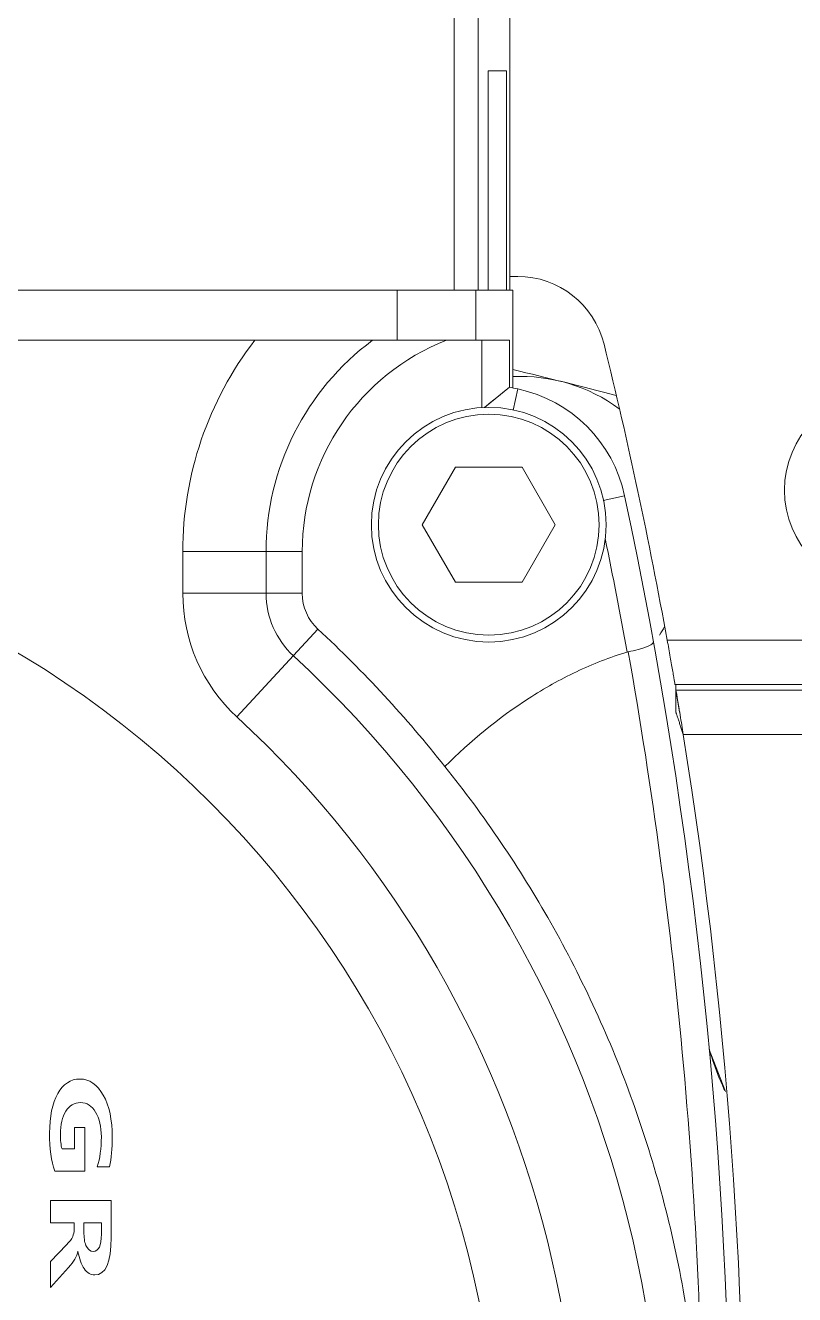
# Model space of a CAD drawing. Header units: millimetres. Extents: x 206 to 1899, y -454 to 296.
# Drawn here: x 1435.717 to 1437.447, y -410.812 to -407.955 of the extents above; entities that cross this region are included whole.
import ezdxf

# ---------------------------------------------------------------- set-up
doc = ezdxf.new("R2010")
doc.units = ezdxf.units.MM
doc.layers.add('细实线', color=7, linetype='Continuous', lineweight=15)

msp = doc.modelspace()

# ---------------------------------------------------------------- linework, layer by layer
at = {"layer": '细实线', "linetype": 'Continuous', "lineweight": 9}
for p, q in [((1436.6814, -407.9267), (1436.6814, -408.5517)), ((1436.7358, -407.9267), (1436.7358, -408.5517)), ((1436.8067, -408.5517), (1436.8067, -407.9267)), ((1436.7582, -408.058), (1436.7582, -408.5517)), ((1436.7582, -408.058), (1436.7991, -408.058)), ((1436.7991, -408.058), (1436.7991, -408.5517)), ((1436.8067, -408.5205), (1436.8244, -408.5205)), ((1432.3224, -408.5517), (1436.8136, -408.5517)), ((1436.5533, -408.5517), (1436.5533, -408.6642)), ((1436.7304, -408.5517), (1436.7304, -408.6642)), ((1436.8136, -408.7713), (1436.8136, -408.5517)), ((1432.3302, -408.6642), (1436.8061, -408.6642)), ((1436.7436, -408.8158), (1436.7436, -408.6642)), ((1436.8061, -408.7697), (1436.8061, -408.6642)), ((1436.7493, -408.8158), (1436.8061, -408.7697)), ((1436.8061, -408.7697), (1436.8061, -408.7697)), ((1436.8243, -408.7735), (1436.8142, -408.8212)), ((1436.6844, -408.9495), (1436.6095, -409.0792)), ((1436.6844, -408.9495), (1436.8341, -408.9495)), ((1436.909, -409.0792), (1436.8341, -408.9495)), ((1437.0649, -409.0141), (1437.0169, -409.0244)), ((1436.6095, -409.0792), (1436.6844, -409.2089)), ((1436.8341, -409.2089), (1436.909, -409.0792)), ((1436.071, -409.2337), (1436.071, -409.1398)), ((1436.3397, -409.1398), (1436.071, -409.1398)), ((1436.2584, -409.1398), (1436.2584, -409.2337)), ((1436.3397, -409.2337), (1436.3397, -409.1398)), ((1436.071, -409.2337), (1436.3397, -409.2337)), ((1436.8341, -409.2089), (1436.6844, -409.2089)), ((1436.1927, -409.512), (1436.3751, -409.3146)), ((1438.075, -409.3392), (1437.1607, -409.3392)), ((1437.1783, -409.4392), (1438.0461, -409.4392)), ((1437.1804, -409.4517), (1437.1804, -409.4392)), ((1437.1804, -409.4517), (1437.1804, -409.5017)), ((1437.1804, -409.4517), (1437.1885, -409.5001)), ((1438.0465, -409.4517), (1437.1804, -409.4517)), ((1437.1885, -409.5001), (1437.1887, -409.5014)), ((1437.1887, -409.5014), (1437.1898, -409.5081)), ((1437.1969, -409.5517), (1438.0836, -409.5517)), ((1437.2916, -410.3547), (1437.2552, -410.2603)), ((1435.8273, -410.436), (1435.8273, -410.4839)), ((1435.8506, -410.436), (1435.8273, -410.436)), ((1435.8506, -410.5344), (1435.8506, -410.436)), ((1435.8273, -410.4839), (1435.7993, -410.4839)), ((1435.7828, -410.5344), (1435.8506, -410.5344)), ((1435.8786, -410.5241), (1435.9061, -410.5241)), ((1435.7737, -410.6001), (1435.7737, -410.6506)), ((1435.91, -410.6001), (1435.7737, -410.6001)), ((1435.91, -410.6832), (1435.91, -410.6001)), ((1435.7737, -410.6506), (1435.8265, -410.6506)), ((1435.8265, -410.6506), (1435.8265, -410.6659)), ((1435.8487, -410.6754), (1435.8487, -410.6506)), ((1435.8487, -410.6506), (1435.8879, -410.6506)), ((1435.8879, -410.6506), (1435.8879, -410.6763)), ((1435.7737, -410.7375), (1435.8092, -410.7003)), ((1435.7737, -410.7375), (1435.7737, -410.7957)), ((1435.8141, -410.7509), (1435.7737, -410.7957))]:
    msp.add_line(p, q, dxfattribs=at)
for points in [[(1436.7493, -408.8158), (1436.7641, -408.8037), (1436.7812, -408.7898), (1436.795, -408.7787)], [(1437.1804, -409.4517), (1437.1821, -409.4616), (1437.184, -409.4733), (1437.1867, -409.4892), (1437.1885, -409.5004)]]:
    msp.add_lwpolyline(points, dxfattribs=at)
for centre, radius in [((1437.643, -409.0017), 0.2188), ((1436.7593, -409.0792), 0.2641), ((1436.7593, -409.0792), 0.2484), ((1434.568, -411.2705), 2.2138)]:
    msp.add_circle(centre, radius, dxfattribs=at)
for centre, radius, start, end in [((1436.8244, -408.7205), 0.2, 13.8265, 90), ((1436.8506, -409.1398), 0.7796, 142.4052, 180), ((1436.8506, -409.1398), 0.5922, 126.5631, 180), ((1436.8506, -409.1398), 0.5109, 111.4184, 180), ((1426.4634, -411.2705), 10.8702, 10.23366, 13.82647), ((1436.8305, -409.1204), 0.375, 53.6226, 92.5856), ((1434.6805, -417.6907), 9.2109, 75.11767, 76.60897), ((1434.568, -419.3751), 10.839, 77.985, 78.08355), ((1436.7593, -409.0792), 0.3125, 12.015, 77.985), ((1426.4634, -411.2705), 10.839, 347.985, 12.015), ((1426.4634, -411.2705), 10.7765, 10.17966, 11.56523), ((1436.4498, -409.2337), 0.3788, 180, 227.2645), ((1436.4498, -409.2337), 0.1913, 180, 227.2645), ((1436.4498, -409.2337), 0.1101, 180, 227.2645), ((1434.568, -411.2705), 2.6629, 38.2048, 47.2645), ((1436.8305, -409.1204), 0.375, 326.4687, 329.865), ((1434.568, -411.2705), 2.5816, 132.7355, 47.2645), ((1437.0775, -409.3895), 0.0247, 100.7422, 107.0259), ((1434.568, -411.2705), 2.3942, 132.7355, 47.2645), ((1426.4885, -411.2664), 10.8448, 9.09754, 9.33097), ((1426.4634, -411.2705), 10.8702, 347.875, 9.09745), ((1437.8267, -410.1026), 0.5919, 204.5753, 205.0796)]:
    msp.add_arc(centre, radius, start, end, dxfattribs=at)
for points, knots in [([(1437.0729, -409.3652), (1437.0805, -409.3638), (1437.0915, -409.3613), (1437.1052, -409.3572), (1437.1137, -409.3542), (1437.1206, -409.3512), (1437.1256, -409.3483), (1437.1288, -409.3457), (1437.1297, -409.3435), (1437.1296, -409.3427)], [0, 0, 0, 0, 0.371411, 0.537743, 0.683356, 0.803833, 0.896081, 0.959565, 1, 1, 1, 1]), ([(1437.1607, -409.3392), (1437.1619, -409.3457), (1437.1641, -409.3583), (1437.1674, -409.3768), (1437.1704, -409.3938), (1437.173, -409.4088), (1437.1749, -409.4197), (1437.1762, -409.427), (1437.1769, -409.4313), (1437.1775, -409.4344), (1437.1779, -409.4372), (1437.1781, -409.4379), (1437.1783, -409.4394), (1437.1783, -409.4392)], [0, 0, 0, 0, 0.193663, 0.380255, 0.552704, 0.704479, 0.829564, 0.880468, 0.922874, 0.956338, 0.980508, 0.995107, 1, 1, 1, 1]), ([(1437.0702, -409.3659), (1437.0313, -409.3778), (1436.9552, -409.4077), (1436.8131, -409.4876), (1436.7182, -409.5663), (1436.6605, -409.6235)], [0, 0, 0, 0, 0.250127, 0.500306, 1, 1, 1, 1]), ([(1437.0729, -409.3652), (1437.1276, -409.6736), (1437.2124, -410.307), (1437.2558, -411.2705), (1437.2124, -412.2339), (1437.1276, -412.8674), (1437.0729, -413.1757)], [0, 0, 0, 0, 0.245354, 0.500004, 0.754655, 1, 1, 1, 1]), ([(1437.1804, -409.5017), (1437.1804, -409.5018), (1437.1806, -409.5021), (1437.1808, -409.5029), (1437.1812, -409.5041), (1437.1818, -409.5059), (1437.1825, -409.508), (1437.1838, -409.5117), (1437.1856, -409.5172), (1437.1881, -409.5247), (1437.1919, -409.5364), (1437.1949, -409.5455), (1437.1969, -409.5517)], [0, 0, 0, 0, 0.005103, 0.020283, 0.045339, 0.07992, 0.123516, 0.175584, 0.302403, 0.454539, 0.625708, 1, 1, 1, 1]), ([(1436.6605, -409.6235), (1436.7492, -409.7338), (1436.9122, -409.9746), (1437.0962, -410.3765), (1437.2123, -410.8144), (1437.2386, -411.1182), (1437.2386, -411.2705)], [0, 0, 0, 0, 0.238927, 0.488219, 0.742947, 1, 1, 1, 1]), ([(1437.2552, -410.2607), (1437.2576, -410.2684), (1437.2672, -410.2982), (1437.2786, -410.3275), (1437.2884, -410.3488)], [0, 0, 0, 0, 0.254049, 1, 1, 1, 1]), ([(1435.835, -410.714), (1435.8349, -410.7141), (1435.8349, -410.7144), (1435.8328, -410.7255), (1435.8258, -410.7377), (1435.8141, -410.7509)], [0, 0, 0, 0, 0.01517, 0.023065, 1, 1, 1, 1]), ([(1435.8492, -410.7536), (1435.8426, -410.7442), (1435.8379, -410.7312), (1435.8351, -410.7144), (1435.8351, -410.7141), (1435.8351, -410.714)], [0, 0, 0, 0, 0.984878, 0.990036, 1, 1, 1, 1])]:
    msp.add_open_spline(points, degree=3, knots=knots, dxfattribs=at)
for points in [[(1435.7896, -410.3597), (1435.8018, -410.3378), (1435.8185, -410.3269), (1435.8397, -410.3269)], [(1435.8397, -410.3269), (1435.8612, -410.3269), (1435.8787, -410.339), (1435.8921, -410.363)], [(1435.7713, -410.449), (1435.7713, -410.4113), (1435.7774, -410.3815), (1435.7896, -410.3597)], [(1435.8921, -410.363), (1435.9056, -410.387), (1435.9123, -410.4186), (1435.9123, -410.4579)], [(1435.8077, -410.3993), (1435.7997, -410.412), (1435.7957, -410.4295), (1435.7957, -410.4516)], [(1435.8411, -410.38), (1435.8269, -410.38), (1435.8157, -410.3864), (1435.8077, -410.3993)], [(1435.875, -410.4013), (1435.8664, -410.3871), (1435.8551, -410.38), (1435.8411, -410.38)], [(1435.8878, -410.4569), (1435.8878, -410.434), (1435.8835, -410.4155), (1435.875, -410.4013)], [(1435.7828, -410.5344), (1435.7751, -410.5112), (1435.7713, -410.4828), (1435.7713, -410.449)], [(1435.7957, -410.4516), (1435.7957, -410.4648), (1435.7969, -410.4755), (1435.7993, -410.4839)], [(1435.8786, -410.5241), (1435.8847, -410.5058), (1435.8878, -410.4833), (1435.8878, -410.4569)], [(1435.9123, -410.4579), (1435.9123, -410.4832), (1435.9103, -410.5052), (1435.9061, -410.5241)], [(1435.8092, -410.7003), (1435.8165, -410.6927), (1435.8212, -410.6864), (1435.8233, -410.6815)], [(1435.8233, -410.6815), (1435.8254, -410.6766), (1435.8265, -410.6715), (1435.8265, -410.6659)], [(1435.8487, -410.6754), (1435.8487, -410.6872), (1435.8506, -410.6968), (1435.8546, -410.7039)], [(1435.8695, -410.7147), (1435.8818, -410.7147), (1435.8879, -410.7019), (1435.8879, -410.6763)], [(1435.91, -410.6832), (1435.91, -410.7396), (1435.8977, -410.7678), (1435.8731, -410.7678)], [(1435.8546, -410.7039), (1435.8586, -410.7111), (1435.8635, -410.7147), (1435.8695, -410.7147)], [(1435.8731, -410.7678), (1435.8638, -410.7678), (1435.8558, -410.7631), (1435.8492, -410.7536)]]:
    msp.add_open_spline(points, degree=3, dxfattribs=at)

doc.saveas('drawing.dxf')
